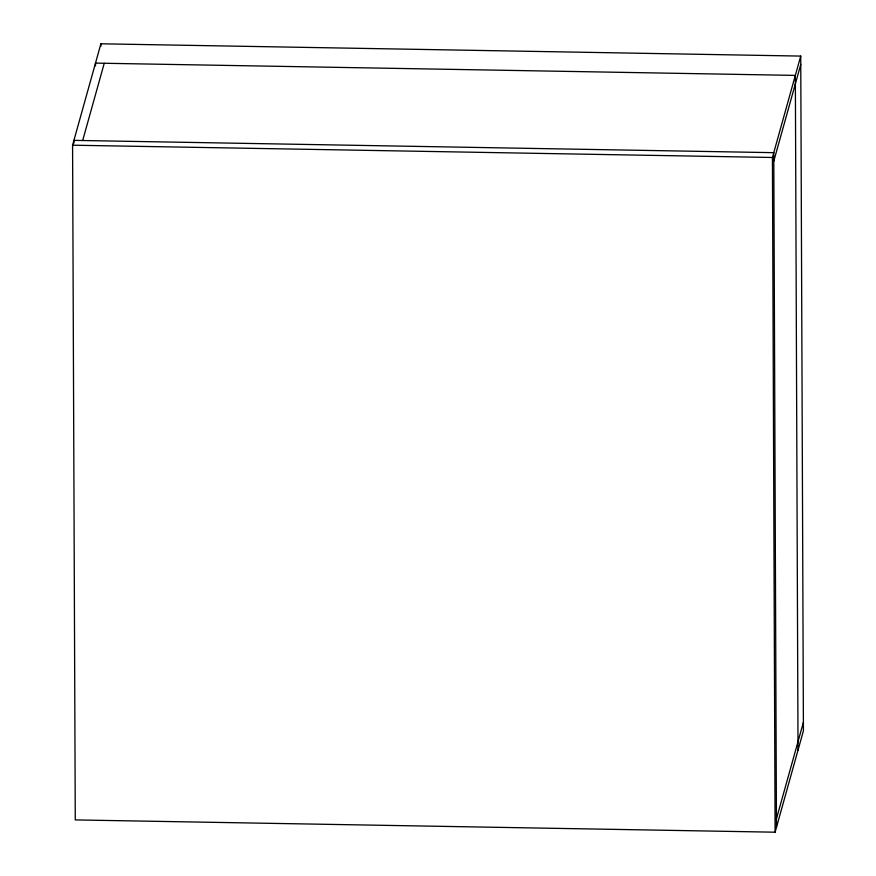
<?xml version="1.0" encoding="UTF-8"?>
<svg xmlns="http://www.w3.org/2000/svg" width="876" height="876" viewBox="0 0 876 876"><rect width="100%" height="100%" fill="white"/><g stroke="black" fill="none" stroke-linecap="round" stroke-linejoin="round"><path stroke-width="1.31" d="M72.577 145.197L100.893 43.8L800.73 56.086L803.423 730.803L775.107 832.2L75.27 819.914L72.577 145.197L772.424 157.483L800.73 56.086M82.672 140.521L104.244 63.269M773.804 161.096L800.763 64.517M776.421 818.94L803.391 722.361M798.025 750.119L795.342 75.402L95.495 63.116L95.506 65.853M776.454 827.371L773.771 152.665L73.923 140.368L73.934 143.106M772.424 157.483L775.107 832.2M100.893 43.8L100.904 46.209"/></g></svg>
